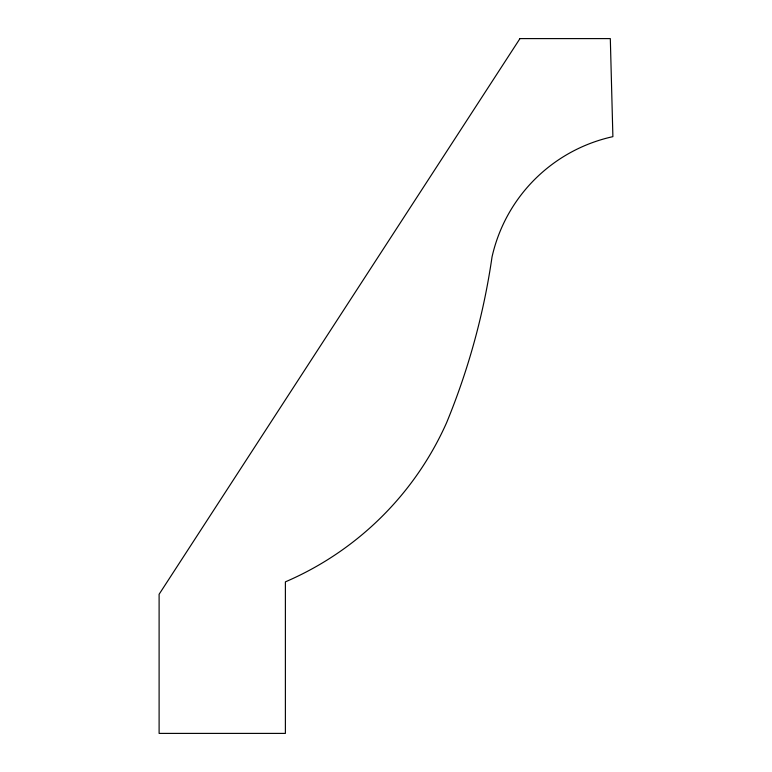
<?xml version="1.0" encoding="UTF-8"?>
<svg xmlns="http://www.w3.org/2000/svg" width="772" height="772" viewBox="0 0 772 772"><rect width="100%" height="100%" fill="white"/><g stroke="black" fill="none" stroke-linecap="round" stroke-linejoin="round"><path stroke-width="1.16" d="M519.961 38.6L159.109 594.276L159.109 733.4L285.389 733.4L285.389 581.856A310.904 310.904 0 0 0 446.592 422.718A697.57 697.57 0 0 0 492.025 256.97A158.704 158.704 0 0 1 612.891 136.654L610.314 38.6L519.961 38.6"/></g></svg>
